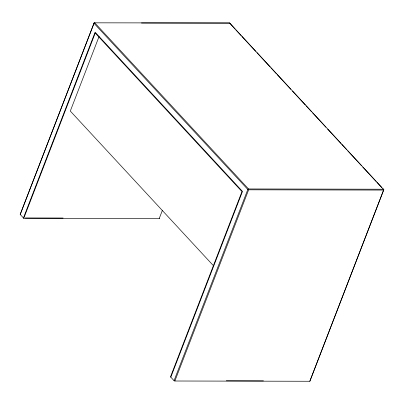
<?xml version="1.0" encoding="UTF-8"?>
<svg xmlns="http://www.w3.org/2000/svg" width="404" height="404" viewBox="0 0 404 404"><rect width="100%" height="100%" fill="white"/><g stroke="black" fill="none" stroke-linecap="round" stroke-linejoin="round"><path stroke-width="0.61" d="M23.755 218.286L95.228 33.057L241.976 191.602L170.503 376.831L174.058 380.669L174.861 381.007L309.833 381.265L383.8 189.648L229.634 22.993L94.172 22.826L20.2 214.448L23.755 218.286L159.221 218.549L159.408 218.216M235.078 29.078L229.634 22.993M20.2 214.448L94.172 22.826M23.442 217.953L95.117 32.204L242.486 191.415L170.811 377.164M99.036 36.587L70.301 111.06L213.625 265.908M159.221 218.549L162.398 210.312M174.058 380.669L247.829 189.481L248.531 188.971L383.507 189.229M174.861 381.007L248.637 189.804L248.344 189.39M309.833 381.265L383.8 189.648M229.629 23.084L141.466 23.008M248.637 189.804L383.613 190.062M25.331 217.958L63.1 218.029M226.301 380.77L263.438 380.841M235.936 30.002L241.082 35.557M241.935 36.486L255.651 51.303M256.939 52.692L270.22 67.044M271.079 67.968L276.22 73.528M277.078 74.452L290.794 89.269M292.506 91.122L305.363 105.01M306.222 105.939L311.363 111.494M312.651 112.883L325.937 127.235M327.649 129.088L340.936 143.44M341.794 144.369L346.506 149.46M347.794 150.849L361.509 165.665M362.792 167.054L376.079 181.406M376.937 182.335L381.649 187.426M382.936 188.814L383.795 189.744M94.662 22.735L248.531 188.971M93.975 23.26L247.829 189.481"/></g></svg>
